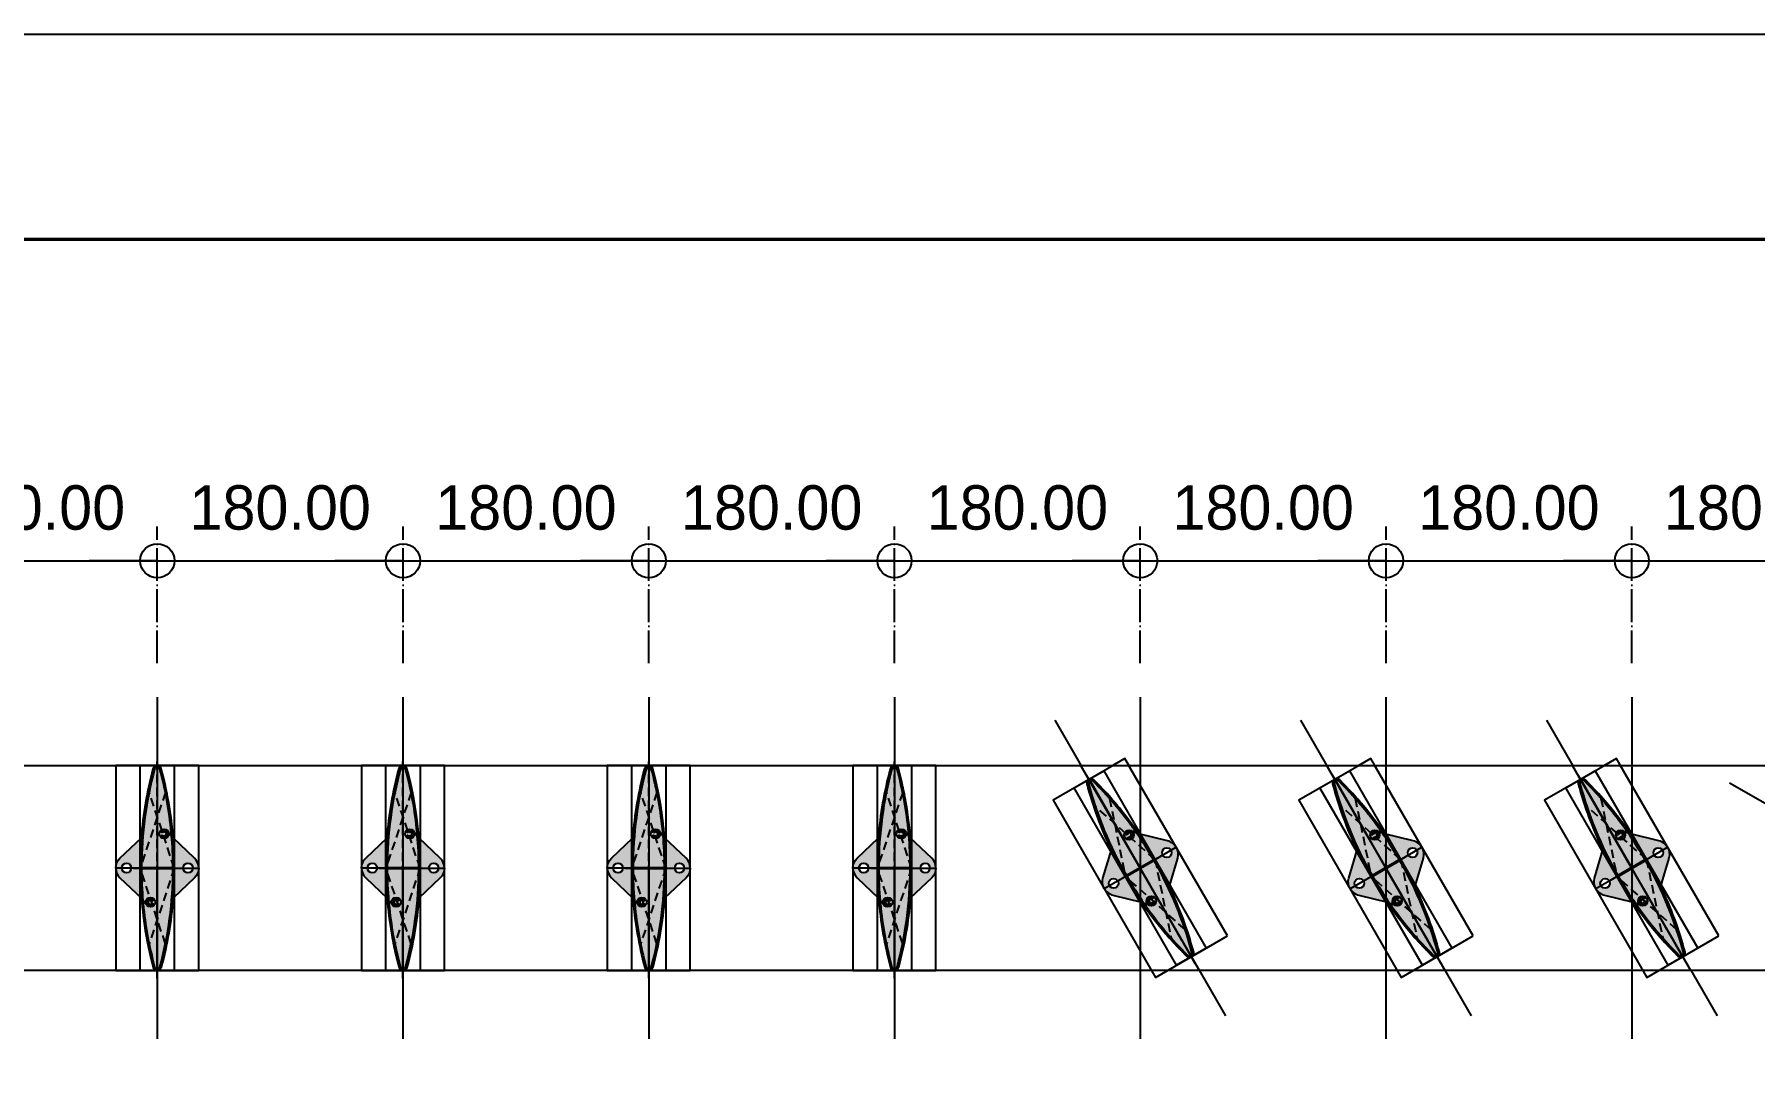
# Model space of a CAD drawing. Header units: millimetres. Extents: x -244126 to 368105, y -173968 to 259060.
# Drawn here: x 69860 to 71120, y 65120 to 65876 of the extents above; entities that cross this region are included whole.
import ezdxf
from ezdxf.enums import TextEntityAlignment as Align

# ---------------------------------------------------------------- set-up
doc = ezdxf.new("R2010")
doc.units = ezdxf.units.MM
doc.header["$MEASUREMENT"] = 0
for name, pattern in [('ACAD_ISO04W100', [30, 24, -3, 0, -3]), ('CENTER', [2, 1.25, -0.25, 0.25, -0.25]), ('HIDDEN', [9.525, 6.35, -3.175]), ('TA_HL_003.00000', [19.5, 10.65, -8.85])]:
    doc.linetypes.add(name, pattern=pattern)
for name, color, linetype in [('000 - D I M', 6, 'Continuous'), ('000 - GRID', 8, 'CENTER'), ('000 - H A T C H', 8, 'Continuous'), ('000 - H I D D E N', 7, 'Continuous'), ('000 - SYMBOL CON', 1, 'Continuous'), ('000 - T E X T', 4, 'Continuous'), ('000 - TITLEBLOCK', 4, 'Continuous'), ('000 - WIPEOUT', 250, 'Continuous'), ('001 - ASCESSORIES', 1, 'Continuous'), ('002 - STRUCTURAL STEEL', 4, 'Continuous'), ('A03_SUN LOUVER', 7, 'Continuous')]:
    doc.layers.add(name, color=color, linetype=linetype)
doc.styles.add('Cetury Gothic', font='GOTHIC.TTF')
doc.styles.add('CORDIA', font='cordia.shx')
doc.styles.add('TA', font='Cordia New.ttf', dxfattribs={"height": 4.5})
doc.dimstyles.new('DIM C-C', dxfattribs={"dimtxt": 0.18, "dimasz": 0.1, "dimexe": 0.1, "dimexo": 0.1, "dimgap": 0.09, "dimtad": 1, "dimtoh": 1, "dimzin": 0, "dimdsep": 46, "dimtxsty": 'CORDIA', "dimblk": 'ORIGIN', "dimcen": 0.1, "dimdle": 0.1, "dimclrd": 40, "dimclre": 140, "dimclrt": 3, "dimadec": 0, "dimazin": 0, "dimtfac": 1, "dimtix": 1, "dimtmove": 2, "dimatfit": 3, "dimfxl": 1, "dimtolj": 1, "dimtzin": 0, "dimarcsym": 0})

# ---------------------------------------------------------------- blocks, each defined once
blk = doc.blocks.new('*U908')
at = {"color": 0}
blk.add_wipeout([(-75, 4680), (75, 4680), (75, 0), (-75, 0)], dxfattribs=at).dxf.layer = '000 - WIPEOUT'
at = {"layer": '002 - STRUCTURAL STEEL', "color": 0, "linetype": 'ByBlock'}
blk.add_lwpolyline([(-75, 4680), (75, 4680), (75, 0), (-75, 0)], close=True, dxfattribs=at)
blk = doc.blocks.new('000 - ASSCESSORIES_FAMELINE_AL.END_CAP_FOR_AF_150_TOP_VIEW')
at = {"layer": '000 - H A T C H'}
h = blk.add_hatch(dxfattribs=at)
h.set_pattern_fill('DOTS', color=8, scale=20)
h.set_pattern_definition([(0, (-55991.9054, -45153.6776), (0.625, 1.25), [0, -1.25])])
h.paths.add_polyline_path([(-22.1, 11.6, 0.045886), (-72.8, 2.9, 0.339294), (-75, 0), (0, 0), (0, 19, -0.414214), (-3.5, 22.5, -0.414214), (0, 26), (0, 30.4, 0.18442), (-7.3, 27.3)])
h.paths.add_polyline_path([(-21.5, 5, -1), (-28.5, 5, -1)], flags=16)
h.paths.add_polyline_path([(75, 0, 0.339294), (72.8, 2.9, 0.045886), (22.1, 11.6), (7.3, 27.3, 0.18442), (0, 30.4), (0, 26, -0.414214), (3.5, 22.5, -0.414214), (0, 19), (0, 0)])
h.paths.add_polyline_path([(-7.3, -27.3, 0.18442), (0, -30.4), (0, -26, -0.414214), (-3.5, -22.5, -0.414214), (0, -19), (0, 0), (-75, 0, 0.339294), (-72.8, -2.9, 0.045886), (-22.1, -11.6)])
h.paths.add_polyline_path([(0, -19, -0.414214), (3.5, -22.5, -0.414214), (0, -26), (0, -30.4, 0.18442), (7.3, -27.3), (22.1, -11.6, 0.045886), (72.8, -2.9, 0.339294), (75, 0), (0, 0)])
h.paths.add_polyline_path([(21.5, -5, -1), (28.5, -5, -1)], flags=16)
at = {"color": 250}
blk.add_lwpolyline([(-75, -30.4), (75, -30.4), (75, 30.4), (-75, 30.4)], close=True, dxfattribs=at)
at = {"layer": '000 - SYMBOL CON', "color": 250}
for p, q in [((0, 0), (0, 30.4)), ((0, 0), (0, 30.4)), ((-75, 0), (0, 0)), ((-75, 0), (0, 0)), ((75, 0), (0, 0)), ((0, 0), (0, -30.4)), ((75, 0), (0, 0)), ((0, 0), (0, -30.4))]:
    blk.add_line(p, q, dxfattribs=at)
at = {"layer": '001 - ASCESSORIES', "color": 0}
for points in [[(0, 30.4, 0.18442), (-7.3, 27.3), (-22.1, 11.6, 0.045886), (-72.8, 2.9, 0.339294), (-75, 0)], [(0, 30.4, -0.18442), (7.3, 27.3), (22.1, 11.6, -0.045886), (72.8, 2.9, -0.339294), (75, 0)], [(0, -30.4, -0.18442), (-7.3, -27.3), (-22.1, -11.6, -0.045886), (-72.8, -2.9, -0.339294), (-75, 0)], [(0, -30.4, 0.18442), (7.3, -27.3), (22.1, -11.6, 0.045886), (72.8, -2.9, 0.339294), (75, 0)]]:
    blk.add_lwpolyline(points, format="xyb", dxfattribs=at)
for centre in [(0, 22.5), (-25, 5), (25, -5), (0, -22.5)]:
    blk.add_circle(centre, 3.5, dxfattribs=at)
blk = doc.blocks.new('000 - FAMELINE_AL.SUN_LV_AF_150_CUT_VIEW')
at = {"layer": '000 - H A T C H'}
h = blk.add_hatch(dxfattribs=at)
h.set_pattern_fill('ANSI32', color=256, scale=0.1)
h.set_pattern_definition([(45, (-10310.8226, 5765.5874), (-0.67351921, 0.67351921), []), (45, (-10310.3736, 5765.5874), (-0.67351921, 0.67351921), [])])
edge = h.paths.add_edge_path(flags=16)
edge.add_arc((-0.8, -11.2), 0.3, 269.8359, 360)
edge.add_line((-0.5, -11.2), (-0.5, 11.2))
edge.add_arc((-0.8, 11.2), 0.3, 0, 90.1641)
edge.add_arc((0, -268.1), 279.6, 90.1641, 94.9125)
edge.add_arc((-23.9, 10), 0.5, 94.9125, 180)
edge.add_line((-24.4, 10), (-24.4, 8.2))
edge.add_arc((-23.9, 8.2), 0.5, 180, 250.8308)
edge.add_arc((-25, 5), 2.85, -44.534, 70.8308, ccw=False)
edge.add_arc((-23.4, 3.4), 0.6, 135.466, 315.466, ccw=False)
edge.add_arc((-25, 5), 1.65, 315.466, 584.534)
edge.add_arc((-26.6, 3.4), 0.6, -135.466, 44.534, ccw=False)
edge.add_arc((-25, 5), 2.85, 109.1692, 224.534, ccw=False)
edge.add_arc((-26.1, 8.2), 0.5, 289.1692, 360)
edge.add_line((-25.6, 8.2), (-25.6, 9.8))
edge.add_arc((-26.1, 9.8), 0.5, 0, 95.366)
edge.add_arc((0, -268.1), 279.6, 95.366, 105.0329)
edge.add_arc((-72, 0), 2, 105.0329, 254.9671)
edge.add_arc((0, 268.1), 279.6, 254.9671, 269.8359)
edge = h.paths.add_edge_path(flags=16)
edge.add_arc((23.9, -8.2), 0.5, 0, 70.8308)
edge.add_arc((25, -5), 2.85, 135.466, 250.8308, ccw=False)
edge.add_arc((23.4, -3.4), 0.6, -44.534, 135.466, ccw=False)
edge.add_arc((25, -5), 1.65, 135.466, 404.534)
edge.add_arc((26.6, -3.4), 0.6, 44.534, 224.534, ccw=False)
edge.add_arc((25, -5), 2.85, -70.8308, 44.534, ccw=False)
edge.add_arc((26.1, -8.2), 0.5, 109.1692, 180)
edge.add_line((25.6, -8.2), (25.6, -9.8))
edge.add_arc((26.1, -9.8), 0.5, 180, 275.366)
edge.add_arc((0, 268.1), 279.6, 275.366, 285.0329)
edge.add_arc((72, 0), 2, 285.0329, 434.9671)
edge.add_arc((0, -268.1), 279.6, 74.9671, 89.8359)
edge.add_arc((0.8, 11.2), 0.3, 89.8359, 180)
edge.add_line((0.5, 11.2), (0.5, -11.2))
edge.add_arc((0.8, -11.2), 0.3, 180, 270.1641)
edge.add_arc((0, 268.1), 279.6, 270.1641, 274.9125)
edge.add_arc((23.9, -10), 0.5, 274.9125, 360)
edge.add_line((24.4, -10), (24.4, -8.2))
edge = h.paths.add_edge_path()
edge.add_arc((72, 0), 3, 285.0329, 434.9671)
edge.add_arc((0, -268.1), 280.6, 74.9671, 105.0329)
edge.add_arc((-72, 0), 3, 105.0329, 254.9671)
edge.add_arc((0, 268.1), 280.6, 254.9671, 285.0329)
edge = h.paths.add_edge_path(flags=16)
edge.add_line((-0.5, 0), (0.5, 0))
h = blk.add_hatch(color=250, dxfattribs=at)
h.dxf.hatch_style = 1
edge = h.paths.add_edge_path()
edge.add_arc((72, 0), 3, 285.0329, 434.9671)
edge.add_arc((0, -268.1), 280.6, 74.9671, 105.0329)
edge.add_arc((-72, 0), 3, 105.0329, 254.9671)
edge.add_arc((0, 268.1), 280.6, 254.9671, 285.0329)
at = {"layer": '000 - H I D D E N', "color": 250, "linetype": 'HIDDEN'}
for p, q in [((0, 17.4), (0, -17.4)), ((-80.7, 0), (80.7, 0))]:
    blk.add_line(p, q, dxfattribs=at)
at = {"layer": '000 - H I D D E N', "color": 8, "linetype": 'HIDDEN'}
for p, q in [((0, -12.5), (-55.6, 5.9)), ((-55.4, -6), (0, 12.5)), ((55.4, -6), (0, 12.5)), ((0, -12.5), (55.6, 5.9))]:
    blk.add_line(p, q, dxfattribs=at)
at = {"layer": 'A03_SUN LOUVER', "color": 0}
blk.add_line((-0.5, 0), (0.5, 0), dxfattribs=at)
for points in [[(72.8, -2.9, 0.766871), (72.8, 2.9, 0.131944), (-72.8, 2.9, 0.766871), (-72.8, -2.9, 0.131944)], [(-0.8, -11.5, 0.415053), (-0.5, -11.2), (-0.5, 11.2, 0.415053), (-0.8, 11.5, 0.020722), (-23.9, 10.5, 0.389318), (-24.4, 10), (-24.4, 8.2, 0.319289), (-24.1, 7.7, -0.550692), (-23, 3, -1), (-23.8, 3.8, 2.386714), (-26.2, 3.8, -1), (-27, 3, -0.550692), (-25.9, 7.7, 0.319289), (-25.6, 8.2), (-25.6, 9.8, 0.441918), (-26.1, 10.3, 0.042205), (-72.5, 1.9, 0.766871), (-72.5, -1.9, 0.064968)], [(24.4, -8.2, 0.319289), (24.1, -7.7, -0.550692), (23, -3, -1), (23.8, -3.8, 2.386714), (26.2, -3.8, -1), (27, -3, -0.550692), (25.9, -7.7, 0.319289), (25.6, -8.2), (25.6, -9.8, 0.441918), (26.1, -10.3, 0.042205), (72.5, -1.9, 0.766871), (72.5, 1.9, 0.064968), (0.8, 11.5, 0.415053), (0.5, 11.2), (0.5, -11.2, 0.415053), (0.8, -11.5, 0.020722), (23.9, -10.5, 0.389318), (24.4, -10)]]:
    blk.add_lwpolyline(points, format="xyb", close=True, dxfattribs=at)
at = {"layer": 'Defpoints', "color": 250}
blk.add_lwpolyline([(75, -12.5), (-75, -12.5), (-75, 12.5), (75, 12.5)], close=True, dxfattribs=at)
blk = doc.blocks.new('*U894')
at = {"color": 3}
blk.add_point((0, -150), dxfattribs=at)
at = {"layer": '000 - GRID', "color": 0, "linetype": 'ByBlock'}
blk.add_line((0, 50), (0, -200), dxfattribs=at)
at = {"layer": '000 - GRID', "color": 0}
blk.add_point((0, 0), dxfattribs=at)
at = {"style": 'TA', "flags": 1}
blk.add_attdef('LOCATION', (6, 6), '', height=4.5, dxfattribs=at)
blk = doc.blocks.new('*U1624')
at = {"layer": '000 - GRID', "linetype": 'ByBlock', "rotation": 270}
blk.add_blockref('*U894', (75, 0), dxfattribs=at)
at = {"layer": '001 - ASCESSORIES', "color": 1}
blk.add_blockref('000 - ASSCESSORIES_FAMELINE_AL.END_CAP_FOR_AF_150_TOP_VIEW', (0, 0), dxfattribs=at)
at = {"layer": 'A03_SUN LOUVER', "color": 0}
blk.add_blockref('000 - FAMELINE_AL.SUN_LV_AF_150_CUT_VIEW', (0, 0), dxfattribs=at)
blk = doc.blocks.new('_Origin')
at = {"color": 0, "linetype": 'ByBlock', "lineweight": -2}
blk.add_line((0, 0), (-1, 0), dxfattribs=at)
blk.add_circle((0, 0), 0.5, dxfattribs=at)
blk = doc.blocks.new('*D2066')
at = {"layer": '000 - D I M', "color": 140, "linetype": 'ACAD_ISO04W100', "lineweight": -2, "transparency": 16777216}
for p, q in [((69769.8, 65415.4), (69769.8, 65515.4)), ((69949.8, 65415.4), (69949.8, 65515.4))]:
    blk.add_line(p, q, dxfattribs=at)
at = {"layer": '000 - D I M', "color": 40, "lineweight": -2, "transparency": 16777216}
for p, q in [((69744.8, 65490.4), (69719.8, 65490.4)), ((69769.8, 65490.4), (69949.8, 65490.4)), ((69974.8, 65490.4), (69999.8, 65490.4))]:
    blk.add_line(p, q, dxfattribs=at)
at = {"layer": 'Defpoints', "color": 0, "transparency": 16777216}
for p in [(69949.8, 65490.4), (69769.8, 65390.4), (69949.8, 65390.4)]:
    blk.add_point(p, dxfattribs=at)
at = {"layer": '000 - D I M', "color": 40, "lineweight": -2, "transparency": 16777216, "xscale": 25, "yscale": 25, "zscale": 25}
blk.add_blockref('_Origin', (69769.8, 65490.4), dxfattribs=at)
at = {"layer": '000 - D I M', "color": 40, "lineweight": -2, "transparency": 16777216, "xscale": 25, "yscale": 25, "zscale": 25, "rotation": 180}
blk.add_blockref('_Origin', (69949.8, 65490.4), dxfattribs=at)
at = {"layer": '000 - D I M', "color": 3, "transparency": 16777216, "insert": (69859.8, 65529.2), "char_height": 32.5, "attachment_point": 5, "style": 'CORDIA'}
blk.add_mtext('\\A1;180.00', dxfattribs=at)
blk = doc.blocks.new('*D2067')
at = {"layer": '000 - D I M', "color": 140, "linetype": 'ACAD_ISO04W100', "lineweight": -2, "transparency": 16777216}
for p, q in [((69949.8, 65415.4), (69949.8, 65515.4)), ((70129.8, 65415.4), (70129.8, 65515.4))]:
    blk.add_line(p, q, dxfattribs=at)
at = {"layer": '000 - D I M', "color": 40, "lineweight": -2, "transparency": 16777216}
for p, q in [((69924.8, 65490.4), (69899.8, 65490.4)), ((69949.8, 65490.4), (70129.8, 65490.4)), ((70154.8, 65490.4), (70179.8, 65490.4))]:
    blk.add_line(p, q, dxfattribs=at)
at = {"layer": 'Defpoints', "color": 0, "transparency": 16777216}
for p in [(70129.8, 65490.4), (69949.8, 65390.4), (70129.8, 65390.4)]:
    blk.add_point(p, dxfattribs=at)
at = {"layer": '000 - D I M', "color": 40, "lineweight": -2, "transparency": 16777216, "xscale": 25, "yscale": 25, "zscale": 25}
blk.add_blockref('_Origin', (69949.8, 65490.4), dxfattribs=at)
at = {"layer": '000 - D I M', "color": 40, "lineweight": -2, "transparency": 16777216, "xscale": 25, "yscale": 25, "zscale": 25, "rotation": 180}
blk.add_blockref('_Origin', (70129.8, 65490.4), dxfattribs=at)
at = {"layer": '000 - D I M', "color": 3, "transparency": 16777216, "insert": (70039.8, 65529.2), "char_height": 32.5, "attachment_point": 5, "style": 'CORDIA'}
blk.add_mtext('\\A1;180.00', dxfattribs=at)
blk = doc.blocks.new('*D2068')
at = {"layer": '000 - D I M', "color": 140, "linetype": 'ACAD_ISO04W100', "lineweight": -2, "transparency": 16777216}
for p, q in [((70129.8, 65415.4), (70129.8, 65515.4)), ((70309.8, 65415.4), (70309.8, 65515.4))]:
    blk.add_line(p, q, dxfattribs=at)
at = {"layer": '000 - D I M', "color": 40, "lineweight": -2, "transparency": 16777216}
for p, q in [((70104.8, 65490.4), (70079.8, 65490.4)), ((70129.8, 65490.4), (70309.8, 65490.4)), ((70334.8, 65490.4), (70359.8, 65490.4))]:
    blk.add_line(p, q, dxfattribs=at)
at = {"layer": 'Defpoints', "color": 0, "transparency": 16777216}
for p in [(70309.8, 65490.4), (70129.8, 65390.4), (70309.8, 65390.4)]:
    blk.add_point(p, dxfattribs=at)
at = {"layer": '000 - D I M', "color": 40, "lineweight": -2, "transparency": 16777216, "xscale": 25, "yscale": 25, "zscale": 25}
blk.add_blockref('_Origin', (70129.8, 65490.4), dxfattribs=at)
at = {"layer": '000 - D I M', "color": 40, "lineweight": -2, "transparency": 16777216, "xscale": 25, "yscale": 25, "zscale": 25, "rotation": 180}
blk.add_blockref('_Origin', (70309.8, 65490.4), dxfattribs=at)
at = {"layer": '000 - D I M', "color": 3, "transparency": 16777216, "insert": (70219.8, 65529.2), "char_height": 32.5, "attachment_point": 5, "style": 'CORDIA'}
blk.add_mtext('\\A1;180.00', dxfattribs=at)
blk = doc.blocks.new('*D2069')
at = {"layer": '000 - D I M', "color": 140, "linetype": 'ACAD_ISO04W100', "lineweight": -2, "transparency": 16777216}
for p, q in [((70309.8, 65415.4), (70309.8, 65515.4)), ((70489.8, 65415.4), (70489.8, 65515.4))]:
    blk.add_line(p, q, dxfattribs=at)
at = {"layer": '000 - D I M', "color": 40, "lineweight": -2, "transparency": 16777216}
for p, q in [((70284.8, 65490.4), (70259.8, 65490.4)), ((70309.8, 65490.4), (70489.8, 65490.4)), ((70514.8, 65490.4), (70539.8, 65490.4))]:
    blk.add_line(p, q, dxfattribs=at)
at = {"layer": 'Defpoints', "color": 0, "transparency": 16777216}
for p in [(70489.8, 65490.4), (70309.8, 65390.4), (70489.8, 65390.4)]:
    blk.add_point(p, dxfattribs=at)
at = {"layer": '000 - D I M', "color": 40, "lineweight": -2, "transparency": 16777216, "xscale": 25, "yscale": 25, "zscale": 25}
blk.add_blockref('_Origin', (70309.8, 65490.4), dxfattribs=at)
at = {"layer": '000 - D I M', "color": 40, "lineweight": -2, "transparency": 16777216, "xscale": 25, "yscale": 25, "zscale": 25, "rotation": 180}
blk.add_blockref('_Origin', (70489.8, 65490.4), dxfattribs=at)
at = {"layer": '000 - D I M', "color": 3, "transparency": 16777216, "insert": (70399.8, 65529.2), "char_height": 32.5, "attachment_point": 5, "style": 'CORDIA'}
blk.add_mtext('\\A1;180.00', dxfattribs=at)
blk = doc.blocks.new('*D2070')
at = {"layer": '000 - D I M', "color": 140, "linetype": 'ACAD_ISO04W100', "lineweight": -2, "transparency": 16777216}
for p, q in [((70489.8, 65415.4), (70489.8, 65515.4)), ((70669.8, 65415.4), (70669.8, 65515.4))]:
    blk.add_line(p, q, dxfattribs=at)
at = {"layer": '000 - D I M', "color": 40, "lineweight": -2, "transparency": 16777216}
for p, q in [((70464.8, 65490.4), (70439.8, 65490.4)), ((70489.8, 65490.4), (70669.8, 65490.4)), ((70694.8, 65490.4), (70719.8, 65490.4))]:
    blk.add_line(p, q, dxfattribs=at)
at = {"layer": 'Defpoints', "color": 0, "transparency": 16777216}
for p in [(70669.8, 65490.4), (70489.8, 65390.4), (70669.8, 65390.4)]:
    blk.add_point(p, dxfattribs=at)
at = {"layer": '000 - D I M', "color": 40, "lineweight": -2, "transparency": 16777216, "xscale": 25, "yscale": 25, "zscale": 25}
blk.add_blockref('_Origin', (70489.8, 65490.4), dxfattribs=at)
at = {"layer": '000 - D I M', "color": 40, "lineweight": -2, "transparency": 16777216, "xscale": 25, "yscale": 25, "zscale": 25, "rotation": 180}
blk.add_blockref('_Origin', (70669.8, 65490.4), dxfattribs=at)
at = {"layer": '000 - D I M', "color": 3, "transparency": 16777216, "insert": (70579.8, 65529.2), "char_height": 32.5, "attachment_point": 5, "style": 'CORDIA'}
blk.add_mtext('\\A1;180.00', dxfattribs=at)
blk = doc.blocks.new('*D2071')
at = {"layer": '000 - D I M', "color": 140, "linetype": 'ACAD_ISO04W100', "lineweight": -2, "transparency": 16777216}
for p, q in [((70669.8, 65415.4), (70669.8, 65515.4)), ((70849.8, 65415.4), (70849.8, 65515.4))]:
    blk.add_line(p, q, dxfattribs=at)
at = {"layer": '000 - D I M', "color": 40, "lineweight": -2, "transparency": 16777216}
for p, q in [((70644.8, 65490.4), (70619.8, 65490.4)), ((70669.8, 65490.4), (70849.8, 65490.4)), ((70874.8, 65490.4), (70899.8, 65490.4))]:
    blk.add_line(p, q, dxfattribs=at)
at = {"layer": 'Defpoints', "color": 0, "transparency": 16777216}
for p in [(70849.8, 65490.4), (70669.8, 65390.4), (70849.8, 65390.4)]:
    blk.add_point(p, dxfattribs=at)
at = {"layer": '000 - D I M', "color": 40, "lineweight": -2, "transparency": 16777216, "xscale": 25, "yscale": 25, "zscale": 25}
blk.add_blockref('_Origin', (70669.8, 65490.4), dxfattribs=at)
at = {"layer": '000 - D I M', "color": 40, "lineweight": -2, "transparency": 16777216, "xscale": 25, "yscale": 25, "zscale": 25, "rotation": 180}
blk.add_blockref('_Origin', (70849.8, 65490.4), dxfattribs=at)
at = {"layer": '000 - D I M', "color": 3, "transparency": 16777216, "insert": (70759.8, 65529.2), "char_height": 32.5, "attachment_point": 5, "style": 'CORDIA'}
blk.add_mtext('\\A1;180.00', dxfattribs=at)
blk = doc.blocks.new('*D2072')
at = {"layer": '000 - D I M', "color": 140, "linetype": 'ACAD_ISO04W100', "lineweight": -2, "transparency": 16777216}
for p, q in [((70849.8, 65415.4), (70849.8, 65515.4)), ((71029.8, 65415.4), (71029.8, 65515.4))]:
    blk.add_line(p, q, dxfattribs=at)
at = {"layer": '000 - D I M', "color": 40, "lineweight": -2, "transparency": 16777216}
for p, q in [((70824.8, 65490.4), (70799.8, 65490.4)), ((70849.8, 65490.4), (71029.8, 65490.4)), ((71054.8, 65490.4), (71079.8, 65490.4))]:
    blk.add_line(p, q, dxfattribs=at)
at = {"layer": 'Defpoints', "color": 0, "transparency": 16777216}
for p in [(71029.8, 65490.4), (70849.8, 65390.4), (71029.8, 65390.4)]:
    blk.add_point(p, dxfattribs=at)
at = {"layer": '000 - D I M', "color": 40, "lineweight": -2, "transparency": 16777216, "xscale": 25, "yscale": 25, "zscale": 25}
blk.add_blockref('_Origin', (70849.8, 65490.4), dxfattribs=at)
at = {"layer": '000 - D I M', "color": 40, "lineweight": -2, "transparency": 16777216, "xscale": 25, "yscale": 25, "zscale": 25, "rotation": 180}
blk.add_blockref('_Origin', (71029.8, 65490.4), dxfattribs=at)
at = {"layer": '000 - D I M', "color": 3, "transparency": 16777216, "insert": (70939.8, 65529.2), "char_height": 32.5, "attachment_point": 5, "style": 'CORDIA'}
blk.add_mtext('\\A1;180.00', dxfattribs=at)
blk = doc.blocks.new('*D2073')
at = {"layer": '000 - D I M', "color": 140, "linetype": 'ACAD_ISO04W100', "lineweight": -2, "transparency": 16777216}
for p, q in [((71029.8, 65415.4), (71029.8, 65515.4)), ((71209.8, 65415.4), (71209.8, 65515.4))]:
    blk.add_line(p, q, dxfattribs=at)
at = {"layer": '000 - D I M', "color": 40, "lineweight": -2, "transparency": 16777216}
for p, q in [((71004.8, 65490.4), (70979.8, 65490.4)), ((71029.8, 65490.4), (71209.8, 65490.4)), ((71234.8, 65490.4), (71259.8, 65490.4))]:
    blk.add_line(p, q, dxfattribs=at)
at = {"layer": 'Defpoints', "color": 0, "transparency": 16777216}
for p in [(71209.8, 65490.4), (71029.8, 65390.4), (71209.8, 65390.4)]:
    blk.add_point(p, dxfattribs=at)
at = {"layer": '000 - D I M', "color": 40, "lineweight": -2, "transparency": 16777216, "xscale": 25, "yscale": 25, "zscale": 25}
blk.add_blockref('_Origin', (71029.8, 65490.4), dxfattribs=at)
at = {"layer": '000 - D I M', "color": 40, "lineweight": -2, "transparency": 16777216, "xscale": 25, "yscale": 25, "zscale": 25, "rotation": 180}
blk.add_blockref('_Origin', (71209.8, 65490.4), dxfattribs=at)
at = {"layer": '000 - D I M', "color": 3, "transparency": 16777216, "insert": (71119.8, 65529.2), "char_height": 32.5, "attachment_point": 5, "style": 'CORDIA'}
blk.add_mtext('\\A1;180.00', dxfattribs=at)
blk = doc.blocks.new('A$Cfd196da9')
at = {"color": 0, "linetype": 'ByBlock', "const_width": 0.1}
blk.add_lwpolyline([(-143.5, -98), (96.5, -98), (96.5, 99), (-143.5, 99)], close=True, dxfattribs=at)
blk = doc.blocks.new('*U1681')
at = {"layer": '000 - TITLEBLOCK', "color": 250}
blk.add_lwpolyline([(0, 0), (7425, 0), (7425, 5250), (0, 5250)], close=True, dxfattribs=at)
at = {"layer": '000 - T E X T', "color": 3, "xscale": 25, "yscale": 25, "zscale": 25}
blk.add_blockref('A$Cfd196da9', (3712.5, 2625), dxfattribs=at)
at = {"color": 4, "style": 'TA'}
blk.add_attdef('PAPER_SIZE', text='', height=31.3, dxfattribs=at).set_placement((7107.5, 124.7), align=Align.MIDDLE_RIGHT)
blk.add_attdef('SCALE_SIZE', text='', height=31.3, dxfattribs=at).set_placement((7168.9, 125.3), align=Align.MIDDLE_LEFT)
at = {"layer": '000 - T E X T', "color": 250, "style": 'TA'}
for tag, height, p in [('SUPERLINK', 25, (215.8, 5197.1)), ('NAMEFILE', 25, (215.8, 5147.1)), ('SC', 500, (42, 4690.1))]:
    blk.add_attdef(tag, text='', height=height, dxfattribs=at).set_placement(p, align=Align.MIDDLE_LEFT)
at = {"layer": '000 - T E X T', "color": 4, "style": 'TA'}
for tag, height, p in [('PRELIM_NAME_JOB_1', 25, (6558.3, 4127.4)), ('PRELIM_NAME_JOB_2', 25, (6558.3, 4072.8)), ('PRELIM_NAME_PROJECT_1', 37.5, (6185.1, 3866.4)), ('PRELIM_NAME_PROJECT_2', 37.5, (6185.1, 3773.9)), ('PRELIM_NAME_PROJECT_3', 37.5, (6185.1, 3681.4)), ('PRELIM_NAME_TITLE_3', 30, (6193.8, 924.9)), ('DRAWING_NO1', 30, (6182.6, 411.4)), ('DRAWING_NO2', 30, (6182.6, 311.4)), ('PRELIM_NAME_TITLE_1', 1.2, (247.8, 43.7)), ('PRELIM_NAME_TITLE_2', 1.2, (247.8, 40.3))]:
    blk.add_attdef(tag, text='', height=height, dxfattribs=at).set_placement(p, align=Align.MIDDLE_LEFT)
at = {"layer": '000 - T E X T', "color": 4, "style": 'Cetury Gothic'}
for tag, p in [('SHEET_NO.', (7019.7, 425)), ('TOTAL_SHEET_NO.', (7012.1, 220.5))]:
    blk.add_attdef(tag, text='', height=45, dxfattribs=at).set_placement(p, align=Align.CENTER)
at = {"layer": '000 - T E X T', "color": 4, "style": 'TA'}
blk.add_attdef('NAME_REMARK', (691.1, 216.3), '', height=50, dxfattribs=at)

msp = doc.modelspace()

# ---------------------------------------------------------------- block references
at = {"color": 3, "rotation": 270}
msp.add_blockref('*U908', (67789.76344, 65265.40292), dxfattribs=at)

# ---------------------------------------------------------------- dimensions: what is measured, and where the dimension line sits
at = {"layer": '000 - D I M', "color": 3}
for base, p1, p2, picture, middle in [((69949.76344, 65490.40292), (69769.76344, 65390.40292), (69949.76344, 65390.40292), '*D2066', (69859.76344, 65529.15292)), ((70129.76344, 65490.40292), (69949.76344, 65390.40292), (70129.76344, 65390.40292), '*D2067', (70039.76344, 65529.15292)), ((70309.76344, 65490.40292), (70129.76344, 65390.40292), (70309.76344, 65390.40292), '*D2068', (70219.76344, 65529.15292)), ((70489.76344, 65490.40292), (70309.76344, 65390.40292), (70489.76344, 65390.40292), '*D2069', (70399.76344, 65529.15292)), ((70669.76344, 65490.40292), (70489.76344, 65390.40292), (70669.76344, 65390.40292), '*D2070', (70579.76344, 65529.15292)), ((70849.76344, 65490.40292), (70669.76344, 65390.40292), (70849.76344, 65390.40292), '*D2071', (70759.76344, 65529.15292)), ((71029.76344, 65490.40292), (70849.76344, 65390.40292), (71029.76344, 65390.40292), '*D2072', (70939.76344, 65529.15292)), ((71209.76344, 65490.40292), (71029.76344, 65390.40292), (71209.76344, 65390.40292), '*D2073', (71119.76344, 65529.15292))]:
    dim = msp.add_linear_dim(base=base, p1=p1, p2=p2, dimstyle='DIM C-C', override={"dimscale": 250, "dimtxt": 0.13}, dxfattribs=at)
    dim.commit()
    dim.dimension.update_dxf_attribs({"geometry": picture, "text_midpoint": middle})

# ---------------------------------------------------------------- next in the draw order: block references
at = {"color": 2, "linetype": 'TA_HL_003.00000'}
msp.add_blockref('*U1681', (67507.49949, 60625.84316), dxfattribs=at)
at = {"color": 3}
for p, rotation in [((69949.76344, 65265.40292), 90), ((70129.76344, 65265.40292), 90), ((70309.76344, 65265.40292), 90), ((70489.76344, 65265.40292), 90), ((70669.76344, 65265.40292), 120), ((70849.76344, 65265.40292), 120), ((71029.76344, 65265.40292), 120), ((71209.76344, 65265.40292), 150)]:
    msp.add_blockref('*U1624', p, dxfattribs=dict(at, rotation=rotation))
at = {"layer": '000 - GRID', "linetype": 'ByBlock'}
for p in [(69949.76344, 65340.40292), (70129.76344, 65340.40292), (70309.76344, 65340.40292), (70489.76344, 65340.40292), (70669.76344, 65340.40292), (70849.76344, 65340.40292), (71029.76344, 65340.40292)]:
    msp.add_blockref('*U894', p, dxfattribs=at)

doc.saveas('drawing.dxf')
